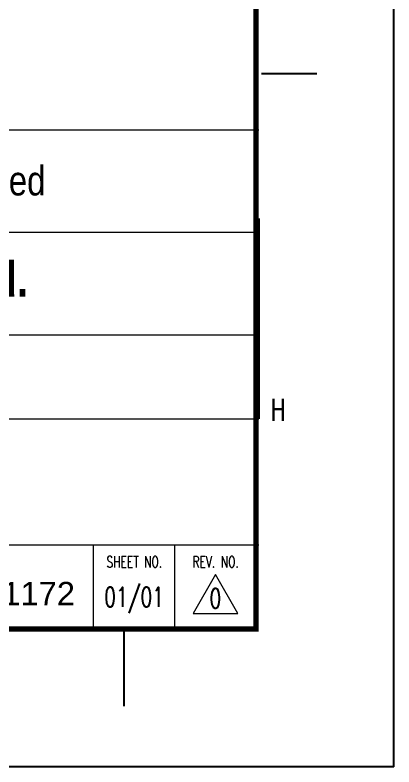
# Model space of a CAD drawing. Header units: millimetres. Extents: x 0 to 134087, y -49114 to 20834.
# Drawn here: x 57317 to 58531, y -29779 to -27369 of the extents above; entities that cross this region are included whole.
import ezdxf
from ezdxf.enums import TextEntityAlignment as Align

# ---------------------------------------------------------------- set-up
doc = ezdxf.new("R2010")
doc.units = ezdxf.units.MM
doc.header["$LTSCALE"] = 35
for name, color, linetype in [('BODER', 7, 'Continuous'), ('border', 130, 'Continuous'), ('CON-R', 1, 'Continuous'), ('FORM', 7, 'Continuous')]:
    doc.layers.add(name, color=color, linetype=linetype)
doc.styles.add('Arial', font='arial.ttf', dxfattribs={"height": 0.2})
doc.styles.add('Logo', font='ARIALNB.TTF', dxfattribs={"width": 0.8})
doc.styles.add('ROMANS', font='ROMANS.shx', dxfattribs={"width": 0.8})
doc.styles.add('USER1', font='swiss.ttf', dxfattribs={"width": 0.8, "height": 5})

# ---------------------------------------------------------------- blocks, each defined once
blk = doc.blocks.new('TITLE')
at = {"color": 7}
for p, q in [((841, 0), (841, 594.854)), ((824.024, 88.945), (831.098, 88.945)), ((823.671, 70.335), (823.671, 44.638)), ((806.341, 17.683), (806.341, 7.78)), ((841, 0), (0, 0))]:
    blk.add_line(p, q, dxfattribs=at)
at = {"color": 7, "lineweight": 0}
for p, q in [((699.671, 44.638), (823.671, 44.638)), ((699.671, 44.638), (823.671, 44.638)), ((699.671, 44.638), (823.671, 44.638)), ((699.671, 28.465), (823.671, 28.465)), ((802.46, 17.683), (802.46, 28.465)), ((812.889, 17.683), (812.889, 28.465))]:
    blk.add_line(p, q, dxfattribs=at)
at = {"color": 7, "const_width": 0.707}
for points in [[(823.317, 17.329), (823.317, 577.171)], [(28.293, 17.683), (823.671, 17.683)]]:
    blk.add_lwpolyline(points, dxfattribs=at)
at = {"color": 7, "lineweight": 0}
blk.add_lwpolyline([(820.971, 19.678), (818.1, 24.701), (815.229, 19.678)], close=True, dxfattribs=at)
at = {"layer": 'border', "color": 7, "linetype": 'Continuous', "lineweight": 0}
for p, q in [((699.671, 81.726), (823.671, 81.726)), ((699.671, 68.573), (823.671, 68.573)), ((699.671, 55.42), (823.671, 55.42))]:
    blk.add_line(p, q, dxfattribs=at)
at = {"color": 4, "style": 'USER1', "width": 0.8}
blk.add_text('Limited', height=3.7814, dxfattribs=at).set_placement((782.682, 73.291))
at = {"color": 7, "style": 'ROMANS', "width": 0.7}
blk.add_text('H', height=2.829, dxfattribs=at).set_placement((826.146, 45.799), align=Align.MIDDLE)
at = {"color": 7, "lineweight": 0, "style": 'ROMANS', "width": 0.7}
for s, p in [('SHEET NO.', (807.704, 25.59)), ('REV. NO.', (818.132, 25.59))]:
    blk.add_text(s, height=1.4376, dxfattribs=at).set_placement(p, align=Align.CENTER)
at = {"layer": 'BODER', "color": 7, "style": 'ROMANS', "width": 0.7}
blk.add_text('01/01', height=2.5, dxfattribs=at).set_placement((807.672, 21.615), align=Align.MIDDLE)
blk = doc.blocks.new('JNKLOGO')
at = {"layer": 'FORM', "color": 1, "const_width": 20}
blk.add_lwpolyline([(5218.1, 519.6, 1), (5238.1, 519.6, 1)], format="xyb", close=True, dxfattribs=at)
blk.add_lwpolyline([(5288.1, 519.6), (5288.1, 419.6)], dxfattribs=at)
for points in [[(5188.1, 409.6), (5188.1, 404.6, 1), (5228.1, 404.6), (5228.1, 484.6)], [(5288.1, 437.1, 0.583333), (5228.1, 437.1, 0.583333)], [(5328.1, 469.6), (5313.1, 469.6, 1), (5313.1, 419.6), (5328.1, 419.6)]]:
    blk.add_lwpolyline(points, format="xyb", dxfattribs=at)
at = {"layer": 'FORM', "color": 1, "style": 'Logo'}
for s, height, p in [('JNK Heaters Co., Ltd.', 80, (5378.1, 409.6)), ('Heaters', 25, (5245, 375))]:
    blk.add_text(s, height=height, dxfattribs=at).set_placement(p)

msp = doc.modelspace()

# ---------------------------------------------------------------- block references
at = {"linetype": 'ByBlock', "xscale": 24.99999999749996, "yscale": 24.99999999749996, "zscale": 24.99999999749996}
msp.add_blockref('TITLE', (37506.4576, -29779.1803), dxfattribs=at)
at = {"layer": 'CON-R', "xscale": 1.401400000000102, "yscale": 1.401400000000102, "zscale": 1.401400000000102}
msp.add_blockref('JNKLOGO', (48508.5912, -28845.4112), dxfattribs=at)

# ---------------------------------------------------------------- texts
at = {"layer": 'BODER', "color": 7, "style": 'Arial'}
msp.add_text('VP-OL1-MP-608-H-6001/2A-1172', height=75, dxfattribs=at).set_placement((56719.7575, -29260.8919), align=Align.CENTER)
at = {"layer": 'BODER', "color": 7, "style": 'ROMANS', "width": 0.7}
msp.add_text('0', height=62.5, dxfattribs=at).set_placement((57958.9577, -29238.8049), align=Align.MIDDLE)

doc.saveas('drawing.dxf')
